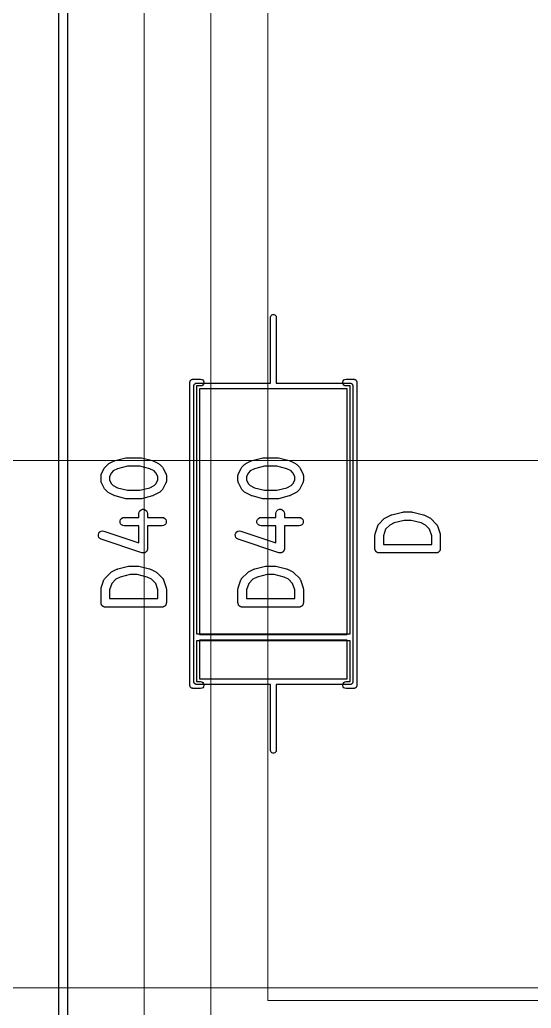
# Model space of a CAD drawing. Header units: millimetres. Extents: x 24 to 200, y 24 to 188.
# Drawn here: x 49.16 to 58.16, y 50.99 to 68.38 of the extents above; entities that cross this region are included whole.
import ezdxf

# ---------------------------------------------------------------- set-up
doc = ezdxf.new("R2010")
doc.units = ezdxf.units.MM
doc.layers.add('6_右天板', color=230, linetype='Continuous')
doc.layers.add('7_PCBサンプル', color=7, linetype='Continuous')
doc.layers.add('補助線', color=4, linetype='Continuous', lineweight=5, transparency=0.5)

# ---------------------------------------------------------------- blocks, each defined once
blk = doc.blocks.new('hhskb2-F.SilkS')
at = {"layer": '7_PCBサンプル'}
for p, q in [((39.13, -124.63), (39.1309, -124.625)), ((39.13, -129.95), (39.13, -124.63)), ((39.1309, -124.62), (39.1327, -124.615)), ((39.1309, -124.625), (39.1309, -124.62)), ((39.1327, -124.615), (39.1336, -124.609)), ((39.1336, -124.609), (39.1362, -124.605)), ((39.1362, -124.605), (39.138, -124.6)), ((39.138, -124.6), (39.1414, -124.596)), ((39.1414, -124.596), (39.144, -124.591)), ((39.144, -124.591), (39.1481, -124.588)), ((39.1481, -124.588), (39.1514, -124.584)), ((39.1514, -124.584), (39.156, -124.581)), ((39.156, -124.581), (39.16, -124.578)), ((39.16, -124.578), (39.1649, -124.576)), ((39.1649, -124.576), (39.1695, -124.574)), ((39.1695, -124.574), (39.1747, -124.573)), ((39.1747, -124.573), (39.1796, -124.571)), ((39.1796, -124.571), (39.1848, -124.571)), ((39.1848, -124.571), (39.19, -124.57)), ((39.19, -124.57), (39.32, -124.57)), ((39.32, -124.57), (39.3405, -124.574)), ((39.3405, -124.574), (39.3586, -124.584)), ((39.3586, -124.584), (39.372, -124.6)), ((39.372, -124.6), (39.3791, -124.62)), ((39.3791, -124.62), (39.3791, -124.64)), ((41.8209, -124.62), (41.828, -124.6)), ((41.8209, -124.64), (41.8209, -124.62)), ((41.828, -124.6), (41.8414, -124.584)), ((41.8414, -124.584), (41.8595, -124.574)), ((41.8595, -124.574), (41.88, -124.57)), ((41.88, -124.57), (42.01, -124.57)), ((42.01, -124.57), (42.0152, -124.571)), ((42.0152, -124.571), (42.0204, -124.571)), ((42.0204, -124.571), (42.0253, -124.573)), ((42.0253, -124.573), (42.0305, -124.574)), ((42.0305, -124.574), (42.0351, -124.576)), ((42.0351, -124.576), (42.04, -124.578)), ((42.04, -124.578), (42.044, -124.581)), ((42.044, -124.581), (42.0486, -124.584)), ((42.0486, -124.584), (42.0519, -124.588)), ((42.0519, -124.588), (42.056, -124.591)), ((42.056, -124.591), (42.0586, -124.596)), ((42.0586, -124.596), (42.062, -124.6)), ((42.062, -124.6), (42.0638, -124.605)), ((42.0638, -124.605), (42.0664, -124.609)), ((42.0664, -124.609), (42.0673, -124.615)), ((42.0673, -124.615), (42.0691, -124.62)), ((42.0691, -124.62), (42.0691, -124.625)), ((42.0691, -124.625), (42.07, -124.63)), ((42.07, -124.63), (42.07, -129.95)), ((39.32, -124.69), (39.25, -124.69)), ((39.25, -124.69), (39.25, -129.05)), ((39.3405, -124.686), (39.32, -124.69)), ((39.3586, -124.676), (39.3405, -124.686)), ((39.372, -124.66), (39.3586, -124.676)), ((39.3791, -124.64), (39.372, -124.66)), ((41.828, -124.66), (41.8209, -124.64)), ((41.8414, -124.676), (41.828, -124.66)), ((41.8595, -124.686), (41.8414, -124.676)), ((41.88, -124.69), (41.8595, -124.686)), ((41.95, -124.69), (41.88, -124.69)), ((41.95, -129.05), (41.95, -124.69)), ((37.7041, -126.056), (37.7993, -126.009)), ((37.7993, -126.009), (37.8072, -126.006)), ((37.8072, -126.006), (37.8147, -126.003)), ((37.8147, -126.003), (38.0051, -125.955)), ((38.0051, -125.955), (38.0143, -125.955)), ((38.0143, -125.955), (38.0233, -125.953)), ((38.0233, -125.953), (38.2614, -125.953)), ((38.2614, -125.953), (38.2705, -125.955)), ((38.2705, -125.955), (38.2796, -125.955)), ((38.2796, -125.955), (38.4701, -126.003)), ((38.4701, -126.003), (38.4776, -126.006)), ((38.4776, -126.006), (38.4854, -126.009)), ((38.4854, -126.009), (38.5807, -126.056)), ((37.5753, -126.233), (37.6229, -126.137)), ((37.6229, -126.137), (37.6301, -126.128)), ((37.6301, -126.128), (37.637, -126.118)), ((37.637, -126.118), (37.6846, -126.07)), ((37.6846, -126.07), (37.6944, -126.063)), ((37.6944, -126.063), (37.7041, -126.056)), ((37.782, -126.185), (37.7516, -126.215)), ((37.859, -126.146), (37.782, -126.185)), ((38.0326, -126.103), (37.859, -126.146)), ((38.2522, -126.103), (38.0326, -126.103)), ((38.4257, -126.146), (38.2522, -126.103)), ((38.5027, -126.185), (38.4257, -126.146)), ((38.5331, -126.215), (38.5027, -126.185)), ((38.5807, -126.056), (38.5903, -126.063)), ((38.5903, -126.063), (38.6002, -126.07)), ((38.6002, -126.07), (38.6478, -126.118)), ((38.6478, -126.118), (38.6547, -126.128)), ((38.6547, -126.128), (38.6618, -126.137)), ((38.6618, -126.137), (38.7095, -126.233)), ((37.5674, -126.266), (37.5681, -126.262)), ((37.5674, -126.361), (37.5674, -126.266)), ((37.5681, -126.366), (37.5674, -126.361)), ((37.5679, -126.258), (37.5704, -126.249)), ((37.5681, -126.262), (37.5679, -126.258)), ((37.5679, -126.37), (37.5681, -126.366)), ((37.5704, -126.378), (37.5679, -126.37)), ((37.5704, -126.249), (37.5719, -126.241)), ((37.5719, -126.241), (37.5741, -126.237)), ((37.5741, -126.237), (37.5753, -126.233)), ((37.7516, -126.215), (37.7174, -126.284)), ((37.7174, -126.284), (37.7174, -126.344)), ((37.7174, -126.344), (37.7516, -126.412)), ((38.5674, -126.284), (38.5331, -126.215)), ((38.5331, -126.412), (38.5674, -126.344)), ((38.5674, -126.344), (38.5674, -126.284)), ((38.7095, -126.233), (38.7107, -126.237)), ((38.7107, -126.237), (38.7129, -126.241)), ((38.7129, -126.241), (38.7144, -126.249)), ((38.7144, -126.249), (38.7169, -126.258)), ((38.7169, -126.37), (38.7144, -126.378)), ((38.7169, -126.258), (38.7166, -126.262)), ((38.7166, -126.262), (38.7174, -126.266)), ((38.7174, -126.361), (38.7166, -126.366)), ((38.7166, -126.366), (38.7169, -126.37)), ((38.7174, -126.266), (38.7174, -126.361)), ((37.5719, -126.387), (37.5704, -126.378)), ((37.5741, -126.391), (37.5719, -126.387)), ((37.5753, -126.395), (37.5741, -126.391)), ((37.6229, -126.49), (37.5753, -126.395)), ((37.6301, -126.5), (37.6229, -126.49)), ((37.637, -126.51), (37.6301, -126.5)), ((37.6846, -126.557), (37.637, -126.51)), ((37.7516, -126.412), (37.782, -126.443)), ((37.782, -126.443), (37.859, -126.481)), ((37.859, -126.481), (38.0326, -126.525)), ((38.0326, -126.525), (38.2522, -126.525)), ((38.2522, -126.525), (38.4257, -126.481)), ((38.4257, -126.481), (38.5027, -126.443)), ((38.5027, -126.443), (38.5331, -126.412)), ((38.6478, -126.51), (38.6002, -126.557)), ((38.6547, -126.5), (38.6478, -126.51)), ((38.6618, -126.49), (38.6547, -126.5)), ((38.7095, -126.395), (38.6618, -126.49)), ((38.7107, -126.391), (38.7095, -126.395)), ((38.7129, -126.387), (38.7107, -126.391)), ((38.7144, -126.378), (38.7129, -126.387)), ((37.6944, -126.564), (37.6846, -126.557)), ((37.7041, -126.571), (37.6944, -126.564)), ((37.7993, -126.619), (37.7041, -126.571)), ((37.8072, -126.621), (37.7993, -126.619)), ((37.8147, -126.625), (37.8072, -126.621)), ((38.0051, -126.672), (37.8147, -126.625)), ((38.0143, -126.673), (38.0051, -126.672)), ((38.0233, -126.675), (38.0143, -126.673)), ((38.2614, -126.675), (38.0233, -126.675)), ((38.2705, -126.673), (38.2614, -126.675)), ((38.2796, -126.672), (38.2705, -126.673)), ((38.4701, -126.625), (38.2796, -126.672)), ((38.4776, -126.621), (38.4701, -126.625)), ((38.4854, -126.619), (38.4776, -126.621)), ((38.5807, -126.571), (38.4854, -126.619)), ((38.5903, -126.564), (38.5807, -126.571)), ((38.6002, -126.557), (38.5903, -126.564)), ((38.2386, -126.907), (38.2516, -126.885)), ((38.2516, -126.885), (38.2715, -126.868)), ((38.2715, -126.868), (38.296, -126.859)), ((38.296, -126.859), (38.3221, -126.859)), ((38.3221, -126.859), (38.3465, -126.868)), ((38.3465, -126.868), (38.3665, -126.885)), ((38.3665, -126.885), (38.3795, -126.907)), ((37.9019, -127.063), (37.9108, -127.038)), ((37.9019, -127.089), (37.9019, -127.063)), ((37.9108, -127.038), (37.9275, -127.018)), ((37.9275, -127.018), (37.9501, -127.005)), ((37.9501, -127.005), (37.9757, -127.001)), ((37.9757, -127.001), (38.234, -127.001)), ((38.234, -126.933), (38.2386, -126.907)), ((38.234, -127.001), (38.234, -126.933)), ((38.3795, -126.907), (38.384, -126.933)), ((38.384, -126.933), (38.384, -127.001)), ((38.384, -127.001), (38.6424, -127.001)), ((38.6424, -127.001), (38.668, -127.005)), ((38.668, -127.005), (38.6906, -127.018)), ((38.6906, -127.018), (38.7073, -127.038)), ((38.7073, -127.038), (38.7162, -127.063)), ((38.7162, -127.063), (38.7162, -127.089)), ((37.545, -127.258), (37.5672, -127.244)), ((37.5672, -127.244), (37.5927, -127.239)), ((37.5927, -127.239), (37.6185, -127.243)), ((37.6185, -127.243), (38.234, -127.448)), ((37.9108, -127.113), (37.9019, -127.089)), ((37.9275, -127.133), (37.9108, -127.113)), ((37.9501, -127.146), (37.9275, -127.133)), ((37.9757, -127.151), (37.9501, -127.146)), ((38.234, -127.151), (37.9757, -127.151)), ((38.234, -127.448), (38.234, -127.151)), ((38.6424, -127.151), (38.384, -127.151)), ((38.384, -127.151), (38.384, -127.552)), ((38.668, -127.146), (38.6424, -127.151)), ((38.6906, -127.133), (38.668, -127.146)), ((38.7073, -127.113), (38.6906, -127.133)), ((38.7162, -127.089), (38.7073, -127.113)), ((37.5206, -127.303), (37.5288, -127.278)), ((37.5213, -127.329), (37.5206, -127.303)), ((37.5309, -127.353), (37.5213, -127.329)), ((37.5288, -127.278), (37.545, -127.258)), ((37.5481, -127.373), (37.5309, -127.353)), ((37.571, -127.385), (37.5481, -127.373)), ((38.2853, -127.623), (37.571, -127.385)), ((38.375, -127.588), (38.3703, -127.594)), ((38.3768, -127.582), (38.375, -127.588)), ((38.3795, -127.578), (38.3768, -127.582)), ((38.3808, -127.57), (38.3795, -127.578)), ((38.3832, -127.563), (38.3808, -127.57)), ((38.384, -127.552), (38.3831, -127.557)), ((38.3831, -127.557), (38.3832, -127.563)), ((38.2908, -127.624), (38.2853, -127.623)), ((38.296, -127.626), (38.2908, -127.624)), ((38.3036, -127.626), (38.296, -127.626)), ((38.3111, -127.627), (38.3036, -127.626)), ((38.3165, -127.626), (38.3111, -127.627)), ((38.3221, -127.626), (38.3165, -127.626)), ((38.3292, -127.623), (38.3221, -127.626)), ((38.3366, -127.622), (38.3292, -127.623)), ((38.3413, -127.619), (38.3366, -127.622)), ((38.3465, -127.617), (38.3413, -127.619)), ((38.3524, -127.612), (38.3465, -127.617)), ((38.3588, -127.608), (38.3524, -127.612)), ((38.3623, -127.604), (38.3588, -127.608)), ((38.3665, -127.6), (38.3623, -127.604)), ((38.3703, -127.594), (38.3665, -127.6)), ((37.7517, -127.961), (37.8469, -127.913)), ((37.8469, -127.913), (37.8548, -127.911)), ((37.8548, -127.911), (37.8623, -127.908)), ((37.8623, -127.908), (38.0528, -127.86)), ((38.0528, -127.86), (38.0619, -127.859)), ((38.0619, -127.859), (38.071, -127.858)), ((38.071, -127.858), (38.2138, -127.858)), ((38.2138, -127.858), (38.2228, -127.859)), ((38.2228, -127.859), (38.232, -127.86)), ((38.232, -127.86), (38.4225, -127.908)), ((38.4225, -127.908), (38.43, -127.911)), ((38.43, -127.911), (38.4378, -127.913)), ((38.4378, -127.913), (38.5331, -127.961)), ((37.5712, -128.242), (37.6188, -128.1)), ((37.6188, -128.1), (37.6209, -128.096)), ((37.6209, -128.096), (37.622, -128.092)), ((37.622, -128.092), (37.6271, -128.084)), ((37.6271, -128.084), (37.6313, -128.077)), ((37.6313, -128.077), (37.6345, -128.074)), ((37.6345, -128.074), (37.637, -128.07)), ((37.637, -128.07), (37.7322, -127.975)), ((37.7322, -127.975), (37.742, -127.968)), ((37.742, -127.968), (37.7517, -127.961)), ((37.8297, -128.09), (37.7556, -128.164)), ((37.9067, -128.051), (37.8297, -128.09)), ((38.0802, -128.008), (37.9067, -128.051)), ((38.2046, -128.008), (38.0802, -128.008)), ((38.3781, -128.051), (38.2046, -128.008)), ((38.4551, -128.09), (38.3781, -128.051)), ((38.5292, -128.164), (38.4551, -128.09)), ((38.5331, -127.961), (38.5427, -127.968)), ((38.5427, -127.968), (38.5526, -127.975)), ((38.5526, -127.975), (38.6478, -128.07)), ((38.6478, -128.07), (38.6503, -128.074)), ((38.6503, -128.074), (38.6535, -128.077)), ((38.6535, -128.077), (38.6577, -128.084)), ((38.6577, -128.084), (38.6627, -128.092)), ((38.6627, -128.092), (38.6639, -128.096)), ((38.6639, -128.096), (38.6659, -128.1)), ((38.6659, -128.1), (38.7135, -128.242)), ((37.5674, -128.266), (37.5695, -128.254)), ((37.5674, -128.504), (37.5674, -128.266)), ((37.5695, -128.254), (37.5712, -128.242)), ((37.7556, -128.164), (37.7174, -128.278)), ((37.7174, -128.278), (37.7174, -128.429)), ((38.5674, -128.278), (38.5292, -128.164)), ((38.5674, -128.429), (38.5674, -128.278)), ((38.7135, -128.242), (38.7153, -128.254)), ((38.7153, -128.254), (38.7174, -128.266)), ((38.7174, -128.266), (38.7174, -128.504)), ((37.7174, -128.429), (38.5674, -128.429)), ((37.5685, -128.511), (37.5674, -128.504)), ((37.5685, -128.517), (37.5685, -128.511)), ((37.5708, -128.523), (37.5685, -128.517)), ((37.5719, -128.53), (37.5708, -128.523)), ((37.5752, -128.536), (37.5719, -128.53)), ((37.5774, -128.542), (37.5752, -128.536)), ((37.5816, -128.547), (37.5774, -128.542)), ((37.5849, -128.552), (37.5816, -128.547)), ((37.59, -128.557), (37.5849, -128.552)), ((37.5942, -128.562), (37.59, -128.557)), ((37.5999, -128.565), (37.5942, -128.562)), ((37.6049, -128.569), (37.5999, -128.565)), ((37.611, -128.571), (37.6049, -128.569)), ((37.6167, -128.575), (37.611, -128.571)), ((37.6232, -128.576), (37.6167, -128.575)), ((37.6294, -128.578), (37.6232, -128.576)), ((37.6359, -128.578), (37.6294, -128.578)), ((37.6424, -128.579), (37.6359, -128.578)), ((38.6424, -128.579), (37.6424, -128.579)), ((38.6488, -128.578), (38.6424, -128.579)), ((38.6554, -128.578), (38.6488, -128.578)), ((38.6616, -128.576), (38.6554, -128.578)), ((38.668, -128.575), (38.6616, -128.576)), ((38.6737, -128.571), (38.668, -128.575)), ((38.6799, -128.569), (38.6737, -128.571)), ((38.6849, -128.565), (38.6799, -128.569)), ((38.6906, -128.562), (38.6849, -128.565)), ((38.6948, -128.557), (38.6906, -128.562)), ((38.6998, -128.552), (38.6948, -128.557)), ((38.7031, -128.547), (38.6998, -128.552)), ((38.7073, -128.542), (38.7031, -128.547)), ((38.7096, -128.536), (38.7073, -128.542)), ((38.7129, -128.53), (38.7096, -128.536)), ((38.714, -128.523), (38.7129, -128.53)), ((38.7162, -128.517), (38.714, -128.523)), ((38.7174, -128.504), (38.7162, -128.511)), ((38.7162, -128.511), (38.7162, -128.517)), ((39.25, -129.05), (41.95, -129.05)), ((41.95, -129.17), (39.25, -129.17)), ((39.25, -129.17), (39.25, -129.89)), ((41.95, -129.89), (41.95, -129.17)), ((39.1309, -129.955), (39.13, -129.95)), ((39.1309, -129.96), (39.1309, -129.955)), ((39.1327, -129.965), (39.1309, -129.96)), ((39.1336, -129.971), (39.1327, -129.965)), ((39.1362, -129.975), (39.1336, -129.971)), ((39.138, -129.98), (39.1362, -129.975)), ((39.1414, -129.984), (39.138, -129.98)), ((39.144, -129.989), (39.1414, -129.984)), ((39.1481, -129.992), (39.144, -129.989)), ((39.1514, -129.996), (39.1481, -129.992)), ((39.156, -129.999), (39.1514, -129.996)), ((39.16, -130.002), (39.156, -129.999)), ((39.1649, -130.004), (39.16, -130.002)), ((39.1695, -130.006), (39.1649, -130.004)), ((39.1747, -130.007), (39.1695, -130.006)), ((39.1796, -130.009), (39.1747, -130.007)), ((39.1848, -130.009), (39.1796, -130.009)), ((39.19, -130.01), (39.1848, -130.009)), ((39.32, -130.01), (39.19, -130.01)), ((39.25, -129.89), (39.32, -129.89)), ((39.32, -129.89), (39.3405, -129.894)), ((39.3405, -130.006), (39.32, -130.01)), ((39.3405, -129.894), (39.3586, -129.904)), ((39.3586, -129.996), (39.3405, -130.006)), ((39.3586, -129.904), (39.372, -129.92)), ((39.372, -129.98), (39.3586, -129.996)), ((39.372, -129.92), (39.3791, -129.94)), ((39.3791, -129.96), (39.372, -129.98)), ((39.3791, -129.94), (39.3791, -129.96)), ((41.8209, -129.94), (41.828, -129.92)), ((41.8209, -129.96), (41.8209, -129.94)), ((41.828, -129.98), (41.8209, -129.96)), ((41.828, -129.92), (41.8414, -129.904)), ((41.8414, -129.996), (41.828, -129.98)), ((41.8414, -129.904), (41.8595, -129.894)), ((41.8595, -130.006), (41.8414, -129.996)), ((41.8595, -129.894), (41.88, -129.89)), ((41.88, -130.01), (41.8595, -130.006)), ((41.88, -129.89), (41.95, -129.89)), ((42.01, -130.01), (41.88, -130.01)), ((42.0152, -130.009), (42.01, -130.01)), ((42.0204, -130.009), (42.0152, -130.009)), ((42.0253, -130.007), (42.0204, -130.009)), ((42.0305, -130.006), (42.0253, -130.007)), ((42.0351, -130.004), (42.0305, -130.006)), ((42.04, -130.002), (42.0351, -130.004)), ((42.044, -129.999), (42.04, -130.002)), ((42.0486, -129.996), (42.044, -129.999)), ((42.0519, -129.992), (42.0486, -129.996)), ((42.056, -129.989), (42.0519, -129.992)), ((42.0586, -129.984), (42.056, -129.989)), ((42.062, -129.98), (42.0586, -129.984)), ((42.0638, -129.975), (42.062, -129.98)), ((42.0664, -129.971), (42.0638, -129.975)), ((42.0673, -129.965), (42.0664, -129.971)), ((42.0691, -129.96), (42.0673, -129.965)), ((42.07, -129.95), (42.0691, -129.955)), ((42.0691, -129.955), (42.0691, -129.96))]:
    blk.add_line(p, q, dxfattribs=at)
blk = doc.blocks.new('hhskb2-Edge.Cuts')
at = {"layer": '7_PCBサンプル'}
for p, q in [((36.825, -136.7), (36.825, -21.2)), ((36.975, -21.2), (36.975, -136.625))]:
    blk.add_line(p, q, dxfattribs=at)
blk = doc.blocks.new('hhskb2-F.Fab')
at = {"layer": '7_PCBサンプル'}
for p, q in [((40.55, -123.48), (40.553, -123.463)), ((40.55, -124.64), (40.55, -123.48)), ((40.553, -123.463), (40.5617, -123.448)), ((40.5617, -123.448), (40.575, -123.437)), ((40.575, -123.437), (40.5913, -123.431)), ((40.5913, -123.431), (40.6087, -123.431)), ((40.6087, -123.431), (40.625, -123.437)), ((40.625, -123.437), (40.6383, -123.448)), ((40.6383, -123.448), (40.647, -123.463)), ((40.647, -123.463), (40.65, -123.48)), ((40.65, -123.48), (40.65, -124.64)), ((39.2, -124.69), (39.2008, -124.686)), ((39.2, -129.89), (39.2, -124.69)), ((39.2008, -124.681), (39.2023, -124.677)), ((39.2008, -124.686), (39.2008, -124.681)), ((39.2023, -124.677), (39.203, -124.673)), ((39.203, -124.673), (39.2052, -124.669)), ((39.2052, -124.669), (39.2067, -124.665)), ((39.2067, -124.665), (39.2095, -124.662)), ((39.2095, -124.662), (39.2117, -124.658)), ((39.2117, -124.658), (39.215, -124.655)), ((39.215, -124.655), (39.2179, -124.652)), ((39.2179, -124.652), (39.2216, -124.65)), ((39.2216, -124.65), (39.225, -124.647)), ((39.225, -124.647), (39.2291, -124.645)), ((39.2291, -124.645), (39.2329, -124.643)), ((39.2329, -124.643), (39.2372, -124.642)), ((39.2372, -124.642), (39.2413, -124.641)), ((39.2413, -124.641), (39.2457, -124.641)), ((39.2457, -124.641), (39.25, -124.64)), ((39.25, -124.64), (40.55, -124.64)), ((39.3, -124.74), (39.3, -129.06)), ((41.9, -124.74), (39.3, -124.74)), ((40.65, -124.64), (41.95, -124.64)), ((41.9, -129.06), (41.9, -124.74)), ((41.95, -124.64), (41.9543, -124.641)), ((41.9543, -124.641), (41.9587, -124.641)), ((41.9587, -124.641), (41.9628, -124.642)), ((41.9628, -124.642), (41.9671, -124.643)), ((41.9671, -124.643), (41.9709, -124.645)), ((41.9709, -124.645), (41.975, -124.647)), ((41.975, -124.647), (41.9784, -124.65)), ((41.9784, -124.65), (41.9821, -124.652)), ((41.9821, -124.652), (41.985, -124.655)), ((41.985, -124.655), (41.9883, -124.658)), ((41.9883, -124.658), (41.9905, -124.662)), ((41.9905, -124.662), (41.9933, -124.665)), ((41.9933, -124.665), (41.9948, -124.669)), ((41.9948, -124.669), (41.997, -124.673)), ((41.997, -124.673), (41.9977, -124.677)), ((41.9977, -124.677), (41.9992, -124.681)), ((41.9992, -124.681), (41.9992, -124.686)), ((41.9992, -124.686), (42, -124.69)), ((42, -124.69), (42, -129.89)), ((40.1141, -126.056), (40.2093, -126.009)), ((40.2093, -126.009), (40.2172, -126.006)), ((40.2172, -126.006), (40.2247, -126.003)), ((40.2247, -126.003), (40.4151, -125.955)), ((40.4151, -125.955), (40.4243, -125.955)), ((40.4243, -125.955), (40.4333, -125.953)), ((40.4333, -125.953), (40.6714, -125.953)), ((40.6714, -125.953), (40.6805, -125.955)), ((40.6805, -125.955), (40.6896, -125.955)), ((40.6896, -125.955), (40.8801, -126.003)), ((40.8801, -126.003), (40.8876, -126.006)), ((40.8876, -126.006), (40.8954, -126.009)), ((40.8954, -126.009), (40.9907, -126.056)), ((39.9853, -126.233), (40.0329, -126.137)), ((40.0329, -126.137), (40.0401, -126.128)), ((40.0401, -126.128), (40.047, -126.118)), ((40.047, -126.118), (40.0946, -126.07)), ((40.0946, -126.07), (40.1044, -126.063)), ((40.1044, -126.063), (40.1141, -126.056)), ((40.192, -126.185), (40.1616, -126.215)), ((40.269, -126.146), (40.192, -126.185)), ((40.4426, -126.103), (40.269, -126.146)), ((40.6622, -126.103), (40.4426, -126.103)), ((40.8357, -126.146), (40.6622, -126.103)), ((40.9127, -126.185), (40.8357, -126.146)), ((40.9431, -126.215), (40.9127, -126.185)), ((40.9907, -126.056), (41.0003, -126.063)), ((41.0003, -126.063), (41.0102, -126.07)), ((41.0102, -126.07), (41.0578, -126.118)), ((41.0578, -126.118), (41.0647, -126.128)), ((41.0647, -126.128), (41.0718, -126.137)), ((41.0718, -126.137), (41.1195, -126.233)), ((39.9774, -126.266), (39.9781, -126.262)), ((39.9774, -126.361), (39.9774, -126.266)), ((39.9781, -126.366), (39.9774, -126.361)), ((39.9779, -126.258), (39.9804, -126.249)), ((39.9781, -126.262), (39.9779, -126.258)), ((39.9779, -126.37), (39.9781, -126.366)), ((39.9804, -126.378), (39.9779, -126.37)), ((39.9804, -126.249), (39.9819, -126.241)), ((39.9819, -126.241), (39.9841, -126.237)), ((39.9841, -126.237), (39.9853, -126.233)), ((40.1616, -126.215), (40.1274, -126.284)), ((40.1274, -126.284), (40.1274, -126.344)), ((40.1274, -126.344), (40.1616, -126.412)), ((40.9774, -126.284), (40.9431, -126.215)), ((40.9431, -126.412), (40.9774, -126.344)), ((40.9774, -126.344), (40.9774, -126.284)), ((41.1195, -126.233), (41.1207, -126.237)), ((41.1207, -126.237), (41.1229, -126.241)), ((41.1229, -126.241), (41.1244, -126.249)), ((41.1244, -126.249), (41.1269, -126.258)), ((41.1269, -126.37), (41.1244, -126.378)), ((41.1269, -126.258), (41.1266, -126.262)), ((41.1266, -126.262), (41.1274, -126.266)), ((41.1274, -126.361), (41.1266, -126.366)), ((41.1266, -126.366), (41.1269, -126.37)), ((41.1274, -126.266), (41.1274, -126.361)), ((39.9819, -126.387), (39.9804, -126.378)), ((39.9841, -126.391), (39.9819, -126.387)), ((39.9853, -126.395), (39.9841, -126.391)), ((40.0329, -126.49), (39.9853, -126.395)), ((40.0401, -126.5), (40.0329, -126.49)), ((40.047, -126.51), (40.0401, -126.5)), ((40.0946, -126.557), (40.047, -126.51)), ((40.1616, -126.412), (40.192, -126.443)), ((40.192, -126.443), (40.269, -126.481)), ((40.269, -126.481), (40.4426, -126.525)), ((40.4426, -126.525), (40.6622, -126.525)), ((40.6622, -126.525), (40.8357, -126.481)), ((40.8357, -126.481), (40.9127, -126.443)), ((40.9127, -126.443), (40.9431, -126.412)), ((41.0578, -126.51), (41.0102, -126.557)), ((41.0647, -126.5), (41.0578, -126.51)), ((41.0718, -126.49), (41.0647, -126.5)), ((41.1195, -126.395), (41.0718, -126.49)), ((41.1207, -126.391), (41.1195, -126.395)), ((41.1229, -126.387), (41.1207, -126.391)), ((41.1244, -126.378), (41.1229, -126.387)), ((40.1044, -126.564), (40.0946, -126.557)), ((40.1141, -126.571), (40.1044, -126.564)), ((40.2093, -126.619), (40.1141, -126.571)), ((40.2172, -126.621), (40.2093, -126.619)), ((40.2247, -126.625), (40.2172, -126.621)), ((40.4151, -126.672), (40.2247, -126.625)), ((40.4243, -126.673), (40.4151, -126.672)), ((40.4333, -126.675), (40.4243, -126.673)), ((40.6714, -126.675), (40.4333, -126.675)), ((40.6805, -126.673), (40.6714, -126.675)), ((40.6896, -126.672), (40.6805, -126.673)), ((40.8801, -126.625), (40.6896, -126.672)), ((40.8876, -126.621), (40.8801, -126.625)), ((40.8954, -126.619), (40.8876, -126.621)), ((40.9907, -126.571), (40.8954, -126.619)), ((41.0003, -126.564), (40.9907, -126.571)), ((41.0102, -126.557), (41.0003, -126.564)), ((40.6486, -126.907), (40.6616, -126.885)), ((40.6616, -126.885), (40.6815, -126.868)), ((40.6815, -126.868), (40.706, -126.859)), ((40.706, -126.859), (40.7321, -126.859)), ((40.7321, -126.859), (40.7565, -126.868)), ((40.7565, -126.868), (40.7765, -126.885)), ((40.7765, -126.885), (40.7895, -126.907)), ((40.3119, -127.063), (40.3208, -127.038)), ((40.3119, -127.089), (40.3119, -127.063)), ((40.3208, -127.038), (40.3375, -127.018)), ((40.3375, -127.018), (40.3601, -127.005)), ((40.3601, -127.005), (40.3857, -127.001)), ((40.3857, -127.001), (40.644, -127.001)), ((40.644, -126.933), (40.6486, -126.907)), ((40.644, -127.001), (40.644, -126.933)), ((40.7895, -126.907), (40.794, -126.933)), ((40.794, -126.933), (40.794, -127.001)), ((40.794, -127.001), (41.0524, -127.001)), ((41.0524, -127.001), (41.078, -127.005)), ((41.078, -127.005), (41.1006, -127.018)), ((41.1006, -127.018), (41.1173, -127.038)), ((41.1173, -127.038), (41.1262, -127.063)), ((41.1262, -127.063), (41.1262, -127.089)), ((42.457, -127.118), (42.5522, -127.023)), ((42.5522, -127.023), (42.562, -127.016)), ((42.562, -127.016), (42.5717, -127.009)), ((42.5717, -127.009), (42.6669, -126.961)), ((42.6669, -126.961), (42.6748, -126.959)), ((42.6748, -126.959), (42.6823, -126.955)), ((42.6823, -126.955), (42.8728, -126.908)), ((42.9002, -127.055), (42.7267, -127.099)), ((42.8728, -126.908), (42.8819, -126.907)), ((42.8819, -126.907), (42.891, -126.905)), ((42.891, -126.905), (43.0338, -126.905)), ((43.0246, -127.055), (42.9002, -127.055)), ((43.1981, -127.099), (43.0246, -127.055)), ((43.0338, -126.905), (43.0428, -126.907)), ((43.0428, -126.907), (43.052, -126.908)), ((43.052, -126.908), (43.2425, -126.955)), ((43.2425, -126.955), (43.25, -126.959)), ((43.25, -126.959), (43.2578, -126.961)), ((43.2578, -126.961), (43.3531, -127.009)), ((43.3531, -127.009), (43.3627, -127.016)), ((43.3627, -127.016), (43.3726, -127.023)), ((43.3726, -127.023), (43.4678, -127.118)), ((39.955, -127.258), (39.9772, -127.244)), ((39.9772, -127.244), (40.0027, -127.239)), ((40.0027, -127.239), (40.0285, -127.243)), ((40.0285, -127.243), (40.644, -127.448)), ((40.3208, -127.113), (40.3119, -127.089)), ((40.3375, -127.133), (40.3208, -127.113)), ((40.3601, -127.146), (40.3375, -127.133)), ((40.3857, -127.151), (40.3601, -127.146)), ((40.644, -127.151), (40.3857, -127.151)), ((40.644, -127.448), (40.644, -127.151)), ((41.0524, -127.151), (40.794, -127.151)), ((40.794, -127.151), (40.794, -127.552)), ((41.078, -127.146), (41.0524, -127.151)), ((41.1006, -127.133), (41.078, -127.146)), ((41.1173, -127.113), (41.1006, -127.133)), ((41.1262, -127.089), (41.1173, -127.113)), ((42.3912, -127.29), (42.4388, -127.147)), ((42.4388, -127.147), (42.4409, -127.143)), ((42.4409, -127.143), (42.442, -127.139)), ((42.442, -127.139), (42.4471, -127.132)), ((42.4471, -127.132), (42.4513, -127.124)), ((42.4513, -127.124), (42.4545, -127.121)), ((42.4545, -127.121), (42.457, -127.118)), ((42.5756, -127.211), (42.5374, -127.326)), ((42.6497, -127.137), (42.5756, -127.211)), ((42.7267, -127.099), (42.6497, -127.137)), ((43.2751, -127.137), (43.1981, -127.099)), ((43.3492, -127.211), (43.2751, -127.137)), ((43.3874, -127.326), (43.3492, -127.211)), ((43.4678, -127.118), (43.4703, -127.121)), ((43.4703, -127.121), (43.4735, -127.124)), ((43.4735, -127.124), (43.4777, -127.132)), ((43.4777, -127.132), (43.4827, -127.139)), ((43.4827, -127.139), (43.4839, -127.143)), ((43.4839, -127.143), (43.4859, -127.147)), ((43.4859, -127.147), (43.5335, -127.29)), ((39.9306, -127.303), (39.9388, -127.278)), ((39.9313, -127.329), (39.9306, -127.303)), ((39.9409, -127.353), (39.9313, -127.329)), ((39.9388, -127.278), (39.955, -127.258)), ((39.9581, -127.373), (39.9409, -127.353)), ((39.981, -127.385), (39.9581, -127.373)), ((40.6953, -127.623), (39.981, -127.385)), ((42.3874, -127.314), (42.3895, -127.302)), ((42.3874, -127.552), (42.3874, -127.314)), ((42.3895, -127.302), (42.3912, -127.29)), ((42.5374, -127.326), (42.5374, -127.477)), ((43.3874, -127.477), (43.3874, -127.326)), ((43.5335, -127.29), (43.5353, -127.302)), ((43.5353, -127.302), (43.5374, -127.314)), ((43.5374, -127.314), (43.5374, -127.552)), ((40.785, -127.588), (40.7803, -127.594)), ((40.7868, -127.582), (40.785, -127.588)), ((40.7895, -127.578), (40.7868, -127.582)), ((40.7908, -127.57), (40.7895, -127.578)), ((40.7932, -127.563), (40.7908, -127.57)), ((40.794, -127.552), (40.7931, -127.557)), ((40.7931, -127.557), (40.7932, -127.563)), ((42.3885, -127.558), (42.3874, -127.552)), ((42.3885, -127.565), (42.3885, -127.558)), ((42.3908, -127.571), (42.3885, -127.565)), ((42.3919, -127.578), (42.3908, -127.571)), ((42.3952, -127.583), (42.3919, -127.578)), ((42.3974, -127.589), (42.3952, -127.583)), ((42.4016, -127.594), (42.3974, -127.589)), ((42.5374, -127.477), (43.3874, -127.477)), ((43.5273, -127.589), (43.5231, -127.594)), ((43.5296, -127.583), (43.5273, -127.589)), ((43.5329, -127.578), (43.5296, -127.583)), ((43.534, -127.571), (43.5329, -127.578)), ((43.5362, -127.565), (43.534, -127.571)), ((43.5374, -127.552), (43.5362, -127.558)), ((43.5362, -127.558), (43.5362, -127.565)), ((40.7008, -127.624), (40.6953, -127.623)), ((40.706, -127.626), (40.7008, -127.624)), ((40.7136, -127.626), (40.706, -127.626)), ((40.7211, -127.627), (40.7136, -127.626)), ((40.7265, -127.626), (40.7211, -127.627)), ((40.7321, -127.626), (40.7265, -127.626)), ((40.7392, -127.623), (40.7321, -127.626)), ((40.7466, -127.622), (40.7392, -127.623)), ((40.7513, -127.619), (40.7466, -127.622)), ((40.7565, -127.617), (40.7513, -127.619)), ((40.7624, -127.612), (40.7565, -127.617)), ((40.7688, -127.608), (40.7624, -127.612)), ((40.7723, -127.604), (40.7688, -127.608)), ((40.7765, -127.6), (40.7723, -127.604)), ((40.7803, -127.594), (40.7765, -127.6)), ((42.4049, -127.6), (42.4016, -127.594)), ((42.41, -127.604), (42.4049, -127.6)), ((42.4142, -127.609), (42.41, -127.604)), ((42.4199, -127.613), (42.4142, -127.609)), ((42.4249, -127.617), (42.4199, -127.613)), ((42.431, -127.619), (42.4249, -127.617)), ((42.4367, -127.622), (42.431, -127.619)), ((42.4432, -127.624), (42.4367, -127.622)), ((42.4494, -127.626), (42.4432, -127.624)), ((42.4559, -127.626), (42.4494, -127.626)), ((42.4624, -127.627), (42.4559, -127.626)), ((43.4624, -127.627), (42.4624, -127.627)), ((43.4688, -127.626), (43.4624, -127.627)), ((43.4754, -127.626), (43.4688, -127.626)), ((43.4816, -127.624), (43.4754, -127.626)), ((43.488, -127.622), (43.4816, -127.624)), ((43.4937, -127.619), (43.488, -127.622)), ((43.4999, -127.617), (43.4937, -127.619)), ((43.5049, -127.613), (43.4999, -127.617)), ((43.5106, -127.609), (43.5049, -127.613)), ((43.5148, -127.604), (43.5106, -127.609)), ((43.5198, -127.6), (43.5148, -127.604)), ((43.5231, -127.594), (43.5198, -127.6)), ((40.1617, -127.961), (40.2569, -127.913)), ((40.2569, -127.913), (40.2648, -127.911)), ((40.2648, -127.911), (40.2723, -127.908)), ((40.2723, -127.908), (40.4628, -127.86)), ((40.4628, -127.86), (40.4719, -127.859)), ((40.4719, -127.859), (40.481, -127.858)), ((40.481, -127.858), (40.6238, -127.858)), ((40.6238, -127.858), (40.6328, -127.859)), ((40.6328, -127.859), (40.642, -127.86)), ((40.642, -127.86), (40.8325, -127.908)), ((40.8325, -127.908), (40.84, -127.911)), ((40.84, -127.911), (40.8478, -127.913)), ((40.8478, -127.913), (40.9431, -127.961)), ((39.9812, -128.242), (40.0288, -128.1)), ((40.0288, -128.1), (40.0309, -128.096)), ((40.0309, -128.096), (40.032, -128.092)), ((40.032, -128.092), (40.0371, -128.084)), ((40.0371, -128.084), (40.0413, -128.077)), ((40.0413, -128.077), (40.0445, -128.074)), ((40.0445, -128.074), (40.047, -128.07)), ((40.047, -128.07), (40.1422, -127.975)), ((40.1422, -127.975), (40.152, -127.968)), ((40.152, -127.968), (40.1617, -127.961)), ((40.2397, -128.09), (40.1656, -128.164)), ((40.3167, -128.051), (40.2397, -128.09)), ((40.4902, -128.008), (40.3167, -128.051)), ((40.6146, -128.008), (40.4902, -128.008)), ((40.7881, -128.051), (40.6146, -128.008)), ((40.8651, -128.09), (40.7881, -128.051)), ((40.9392, -128.164), (40.8651, -128.09)), ((40.9431, -127.961), (40.9527, -127.968)), ((40.9527, -127.968), (40.9626, -127.975)), ((40.9626, -127.975), (41.0578, -128.07)), ((41.0578, -128.07), (41.0603, -128.074)), ((41.0603, -128.074), (41.0635, -128.077)), ((41.0635, -128.077), (41.0677, -128.084)), ((41.0677, -128.084), (41.0727, -128.092)), ((41.0727, -128.092), (41.0739, -128.096)), ((41.0739, -128.096), (41.0759, -128.1)), ((41.0759, -128.1), (41.1235, -128.242)), ((39.9774, -128.266), (39.9795, -128.254)), ((39.9774, -128.504), (39.9774, -128.266)), ((39.9795, -128.254), (39.9812, -128.242)), ((40.1656, -128.164), (40.1274, -128.278)), ((40.1274, -128.278), (40.1274, -128.429)), ((40.9774, -128.278), (40.9392, -128.164)), ((40.9774, -128.429), (40.9774, -128.278)), ((41.1235, -128.242), (41.1253, -128.254)), ((41.1253, -128.254), (41.1274, -128.266)), ((41.1274, -128.266), (41.1274, -128.504)), ((40.1274, -128.429), (40.9774, -128.429)), ((39.9785, -128.511), (39.9774, -128.504)), ((39.9785, -128.517), (39.9785, -128.511)), ((39.9808, -128.523), (39.9785, -128.517)), ((39.9819, -128.53), (39.9808, -128.523)), ((39.9852, -128.536), (39.9819, -128.53)), ((39.9874, -128.542), (39.9852, -128.536)), ((39.9916, -128.547), (39.9874, -128.542)), ((39.9949, -128.552), (39.9916, -128.547)), ((40, -128.557), (39.9949, -128.552)), ((40.0042, -128.562), (40, -128.557)), ((40.0099, -128.565), (40.0042, -128.562)), ((40.0149, -128.569), (40.0099, -128.565)), ((40.021, -128.571), (40.0149, -128.569)), ((40.0267, -128.575), (40.021, -128.571)), ((40.0332, -128.576), (40.0267, -128.575)), ((40.0394, -128.578), (40.0332, -128.576)), ((40.0459, -128.578), (40.0394, -128.578)), ((40.0524, -128.579), (40.0459, -128.578)), ((41.0524, -128.579), (40.0524, -128.579)), ((41.0588, -128.578), (41.0524, -128.579)), ((41.0654, -128.578), (41.0588, -128.578)), ((41.0716, -128.576), (41.0654, -128.578)), ((41.078, -128.575), (41.0716, -128.576)), ((41.0837, -128.571), (41.078, -128.575)), ((41.0899, -128.569), (41.0837, -128.571)), ((41.0949, -128.565), (41.0899, -128.569)), ((41.1006, -128.562), (41.0949, -128.565)), ((41.1048, -128.557), (41.1006, -128.562)), ((41.1098, -128.552), (41.1048, -128.557)), ((41.1131, -128.547), (41.1098, -128.552)), ((41.1173, -128.542), (41.1131, -128.547)), ((41.1196, -128.536), (41.1173, -128.542)), ((41.1229, -128.53), (41.1196, -128.536)), ((41.124, -128.523), (41.1229, -128.53)), ((41.1262, -128.517), (41.124, -128.523)), ((41.1274, -128.504), (41.1262, -128.511)), ((41.1262, -128.511), (41.1262, -128.517)), ((39.3, -129.06), (41.9, -129.06)), ((39.3, -129.16), (39.3, -129.84)), ((41.9, -129.16), (39.3, -129.16)), ((41.9, -129.84), (41.9, -129.16)), ((39.3, -129.84), (41.9, -129.84)), ((39.2008, -129.894), (39.2, -129.89)), ((39.2008, -129.899), (39.2008, -129.894)), ((39.2023, -129.903), (39.2008, -129.899)), ((39.203, -129.907), (39.2023, -129.903)), ((39.2052, -129.911), (39.203, -129.907)), ((39.2067, -129.915), (39.2052, -129.911)), ((39.2095, -129.918), (39.2067, -129.915)), ((39.2117, -129.922), (39.2095, -129.918)), ((39.215, -129.925), (39.2117, -129.922)), ((39.2179, -129.928), (39.215, -129.925)), ((39.2216, -129.93), (39.2179, -129.928)), ((39.225, -129.933), (39.2216, -129.93)), ((39.2291, -129.935), (39.225, -129.933)), ((39.2329, -129.937), (39.2291, -129.935)), ((39.2372, -129.938), (39.2329, -129.937)), ((39.2413, -129.939), (39.2372, -129.938)), ((39.2457, -129.939), (39.2413, -129.939)), ((39.25, -129.94), (39.2457, -129.939)), ((40.55, -129.94), (39.25, -129.94)), ((40.55, -131.1), (40.55, -129.94)), ((41.95, -129.94), (40.65, -129.94)), ((40.65, -129.94), (40.65, -131.1)), ((41.9543, -129.939), (41.95, -129.94)), ((41.9587, -129.939), (41.9543, -129.939)), ((41.9628, -129.938), (41.9587, -129.939)), ((41.9671, -129.937), (41.9628, -129.938)), ((41.9709, -129.935), (41.9671, -129.937)), ((41.975, -129.933), (41.9709, -129.935)), ((41.9784, -129.93), (41.975, -129.933)), ((41.9821, -129.928), (41.9784, -129.93)), ((41.985, -129.925), (41.9821, -129.928)), ((41.9883, -129.922), (41.985, -129.925)), ((41.9905, -129.918), (41.9883, -129.922)), ((41.9933, -129.915), (41.9905, -129.918)), ((41.9948, -129.911), (41.9933, -129.915)), ((41.997, -129.907), (41.9948, -129.911)), ((41.9977, -129.903), (41.997, -129.907)), ((41.9992, -129.899), (41.9977, -129.903)), ((42, -129.89), (41.9992, -129.894)), ((41.9992, -129.894), (41.9992, -129.899)), ((40.553, -131.117), (40.55, -131.1)), ((40.5617, -131.132), (40.553, -131.117)), ((40.575, -131.143), (40.5617, -131.132)), ((40.5913, -131.149), (40.575, -131.143)), ((40.6087, -131.149), (40.5913, -131.149)), ((40.625, -131.143), (40.6087, -131.149)), ((40.6383, -131.132), (40.625, -131.143)), ((40.647, -131.117), (40.6383, -131.132)), ((40.65, -131.1), (40.647, -131.117))]:
    blk.add_line(p, q, dxfattribs=at)

msp = doc.modelspace()

# ---------------------------------------------------------------- linework, layer by layer
at = {"layer": '6_右天板', "lineweight": 5, "transparency": 33554687}
msp.add_lwpolyline([(110.525, 50.125), (52.525, 50.125), (52.525, 69.125), (52.525, 147.125), (168.525, 147.125), (168.525, 69.125), (121.025, 69.125), (121.025, 50.125), (100.025, 50.125)], dxfattribs=at)
at = {"layer": '7_PCBサンプル', "lineweight": 5, "transparency": 33554687}
msp.add_lwpolyline([(53.525, 51.125), (53.525, 70.125), (77.275, 70.125), (77.275, 51.125)], close=True, dxfattribs=at)
at = {"layer": '補助線'}
for p, q in [((51.354, 187.173), (51.354, 28.589)), ((45.855, 60.625), (185.21, 60.625))]:
    msp.add_line(p, q, dxfattribs=at)
at = {"layer": '補助線', "lineweight": 5, "transparency": 33554687}
for p, q in [((52.525, 182.027), (52.525, 33.908)), ((31.521, 51.35), (179.702, 51.35))]:
    msp.add_line(p, q, dxfattribs=at)

# ---------------------------------------------------------------- block references
for name in ['hhskb2-Edge.Cuts', 'hhskb2-F.SilkS', 'hhskb2-F.Fab']:
    msp.add_blockref(name, (13.025, 186.625))

doc.saveas('drawing.dxf')
